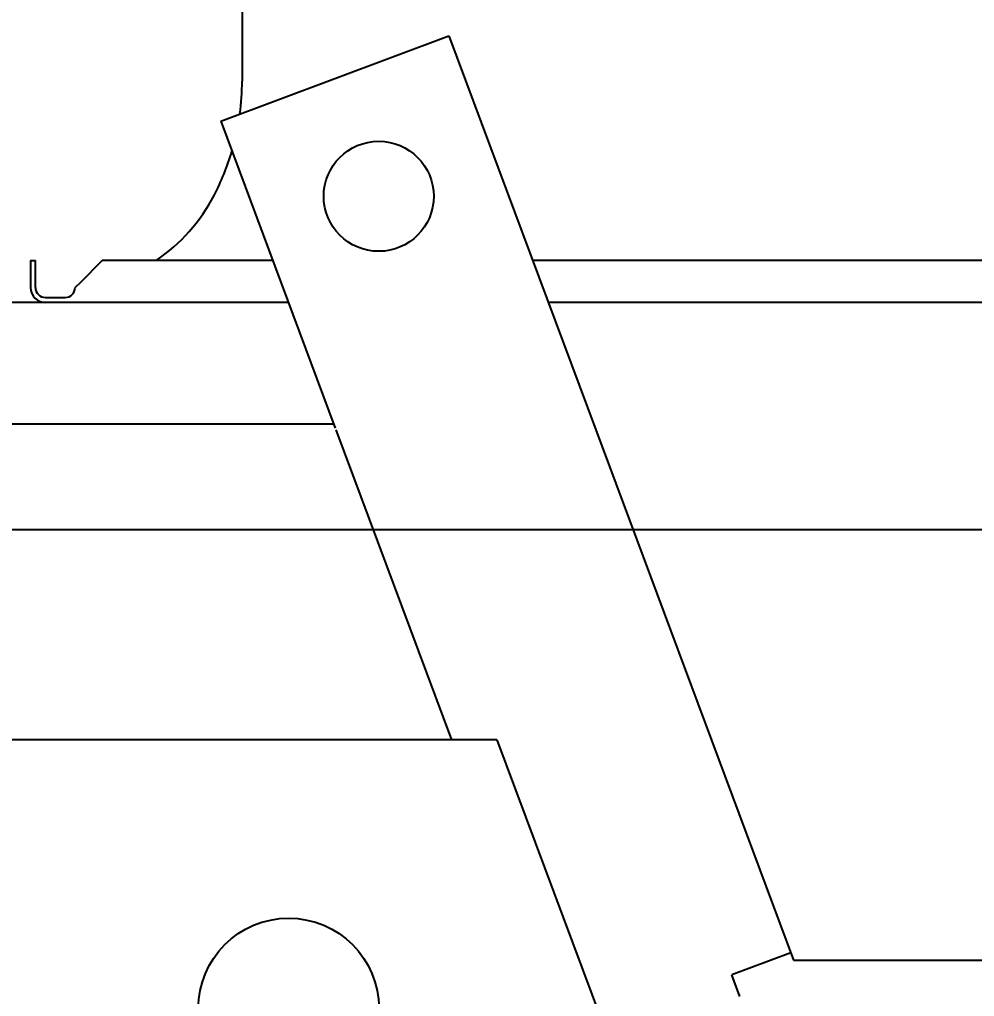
# Model space of a CAD drawing. Header units: millimetres. Extents: x 16950 to 32328, y 19251 to 29476.
# Drawn here: x 17007.87 to 17023.06, y 19585.5 to 19601.04 of the extents above; entities that cross this region are included whole.
import ezdxf

# ---------------------------------------------------------------- set-up
doc = ezdxf.new("R2010")
doc.units = ezdxf.units.MM
doc.header["$LTSCALE"] = 5
for name, color, linetype in [('CONDENSER-SST-CONTROL', 1, 'Continuous'), ('UNIT', 6, 'Continuous'), ('WS-NO-CONTROL', 3, 'Continuous')]:
    doc.layers.add(name, color=color, linetype=linetype)
doc.styles.add('SUBMITTAL', font='romans.shx', dxfattribs={"width": 0.75})
doc.dimstyles.new('SUBMITTAL', dxfattribs={"dimtxt": 0.09375, "dimasz": 0.09375, "dimexe": 0.03125, "dimexo": 0.0625, "dimgap": 0.0625, "dimtad": 0, "dimdec": 4, "dimzin": 4, "dimdsep": 46, "dimlunit": 4, "dimtxsty": 'SUBMITTAL', "dimcen": 0.09375, "dimclre": 6, "dimadec": 0, "dimazin": 0, "dimtfac": 1, "dimtdec": 0, "dimtofl": 0, "dimtmove": 0, "dimatfit": 3, "dimfxl": 0, "dimfrac": 2, "dimtolj": 1, "dimtzin": 4, "dimarcsym": 0})

# ---------------------------------------------------------------- blocks, each defined once
blk = doc.blocks.new('*D103')
at = {"layer": 'UNIT', "color": 6, "lineweight": -2}
for p, q in [((17019.498, 19610.577), (16956.936, 19610.577)), ((17002.642, 19512.543), (16956.936, 19512.543))]:
    blk.add_line(p, q, dxfattribs=at)
at = {"layer": 'UNIT', "color": 3, "lineweight": -2}
for p, q in [((16959.536, 19606.027), (16959.536, 19570.498)), ((16959.536, 19517.093), (16959.536, 19552.623))]:
    blk.add_line(p, q, dxfattribs=at)
at = {"layer": 'UNIT', "color": 3}
for points in [[(16958.777, 19606.027), (16960.294, 19606.027), (16959.536, 19610.577)], [(16958.777, 19517.093), (16960.294, 19517.093), (16959.536, 19512.543)]]:
    blk.add_solid(points, dxfattribs=at)
at = {"layer": 'UNIT', "color": 3, "insert": (16959.536, 19561.56), "char_height": 4.55, "attachment_point": 5, "rotation": 90, "style": 'SUBMITTAL'}
blk.add_mtext('\\A1;8\'-2"', dxfattribs=at)
blk = doc.blocks.new('*D54')
at = {"layer": 'WS-NO-CONTROL', "color": 6, "lineweight": -2}
for p, q in [((16999.536, 19595.795), (16999.536, 19636.925)), ((17057.686, 19595.527), (17057.686, 19636.925))]:
    blk.add_line(p, q, dxfattribs=at)
at = {"layer": 'WS-NO-CONTROL', "color": 3, "lineweight": -2}
for p, q in [((16999.536, 19634.325), (16994.986, 19634.325)), ((17053.136, 19634.325), (17004.086, 19634.325))]:
    blk.add_line(p, q, dxfattribs=at)
at = {"layer": 'WS-NO-CONTROL', "color": 3}
for points in [[(17004.086, 19635.083), (17004.086, 19633.567), (16999.536, 19634.325)], [(17053.136, 19635.083), (17053.136, 19633.567), (17057.686, 19634.325)]]:
    blk.add_solid(points, dxfattribs=at)
at = {"layer": 'WS-NO-CONTROL', "color": 3, "insert": (16977.679, 19634.325), "char_height": 4.55, "attachment_point": 5, "style": 'SUBMITTAL'}
blk.add_mtext('\\A1;4\'-10 1/8"', dxfattribs=at)
blk = doc.blocks.new('*D55')
at = {"layer": 'WS-NO-CONTROL', "color": 6, "lineweight": -2}
for p, q in [((16999.536, 19595.795), (16999.536, 19623.329)), ((17035.173, 19595.527), (17035.173, 19623.329))]:
    blk.add_line(p, q, dxfattribs=at)
at = {"layer": 'WS-NO-CONTROL', "color": 3, "lineweight": -2}
for p, q in [((16999.536, 19620.729), (16994.986, 19620.729)), ((17030.623, 19620.729), (17004.086, 19620.729))]:
    blk.add_line(p, q, dxfattribs=at)
at = {"layer": 'WS-NO-CONTROL', "color": 3}
for points in [[(17004.086, 19621.487), (17004.086, 19619.971), (16999.536, 19620.729)], [(17030.623, 19621.487), (17030.623, 19619.971), (17035.173, 19620.729)]]:
    blk.add_solid(points, dxfattribs=at)
at = {"layer": 'WS-NO-CONTROL', "color": 3, "insert": (16977.679, 19620.729), "char_height": 4.55, "attachment_point": 5, "style": 'SUBMITTAL'}
blk.add_mtext('\\A1;2\'-11 5/8"', dxfattribs=at)
blk = doc.blocks.new('*D26')
at = {"layer": 'WS-NO-CONTROL', "color": 6, "lineweight": -2}
for p, q in [((17032.573, 19592.927), (16972.936, 19592.927)), ((17002.642, 19512.543), (16972.936, 19512.543))]:
    blk.add_line(p, q, dxfattribs=at)
at = {"layer": 'WS-NO-CONTROL', "color": 3, "lineweight": -2}
for p, q in [((16975.536, 19588.377), (16975.536, 19568.335)), ((16975.536, 19517.093), (16975.536, 19537.135))]:
    blk.add_line(p, q, dxfattribs=at)
at = {"layer": 'WS-NO-CONTROL', "color": 3}
for points in [[(16974.777, 19588.377), (16976.294, 19588.377), (16975.536, 19592.927)], [(16974.777, 19517.093), (16976.294, 19517.093), (16975.536, 19512.543)]]:
    blk.add_solid(points, dxfattribs=at)
at = {"layer": 'WS-NO-CONTROL', "color": 3, "insert": (16975.536, 19552.735), "char_height": 4.55, "attachment_point": 5, "rotation": 90, "style": 'SUBMITTAL'}
blk.add_mtext('\\A1;6\'-8 3/8"', dxfattribs=at)

msp = doc.modelspace()

# ---------------------------------------------------------------- linework, layer by layer
at = {"layer": 'CONDENSER-SST-CONTROL'}
msp.add_circle((17012.1508, 19585.3094), 1.4375, dxfattribs=at)
at = {"layer": 'UNIT'}
for p, q in [((17011.4094, 19602.8051), (17011.4094, 19600.0641)), ((17011.069, 19599.4282), (17014.6998, 19600.782)), ((17014.6998, 19600.782), (17017.0373, 19594.5134)), ((17011.069, 19599.4282), (17012.891, 19594.542)), ((17008.0433, 19597.2113), (17008.0433, 19596.7782)), ((17008.0433, 19597.2113), (17008.122, 19597.2113)), ((17008.122, 19596.7782), (17008.122, 19597.2113)), ((17009.185, 19597.2113), (17008.8307, 19596.857)), ((17011.8956, 19597.2113), (17009.185, 19597.2113)), ((17048.2301, 19597.2113), (17016.0313, 19597.2113)), ((17008.8307, 19596.857), (17008.7519, 19596.7782)), ((17008.2795, 19596.6207), (17008.5944, 19596.6207)), ((17012.1452, 19596.542), (17007.6939, 19596.542)), ((17076.5773, 19596.542), (17016.2809, 19596.542)), ((17005.554, 19594.6129), (17012.8646, 19594.6129)), ((17012.9017, 19594.5134), (17014.7401, 19589.583)), ((17017.0373, 19594.5134), (17020.1822, 19586.0795)), ((17015.4649, 19589.583), (17005.0613, 19589.5829)), ((17015.4649, 19589.583), (17031.4291, 19546.7724)), ((17020.1396, 19586.1937), (17019.2027, 19585.8443)), ((17020.1822, 19586.0795), (17072.676, 19586.0795)), ((17019.3302, 19585.5023), (17019.2027, 19585.8443))]:
    msp.add_line(p, q, dxfattribs=at)
msp.add_circle((17013.5832, 19598.2311), 0.875, dxfattribs=at)
for centre, radius, start, end in [((17007.4724, 19600.0641), 3.937, 352.38069, 0), ((17007.4724, 19600.0641), 3.937, 332.49816, 343.5344), ((17008.4502, 19599.5551), 2.8346, 304.22448, 332.49816), ((17008.2795, 19596.7782), 0.2362, 180, 270), ((17008.2795, 19596.7782), 0.1575, 180, 270), ((17008.5944, 19596.7782), 0.1575, 270, 0)]:
    msp.add_arc(centre, radius, start, end, dxfattribs=at)

# ---------------------------------------------------------------- dimensions: what is measured, and where the dimension line sits
at = {"layer": 'UNIT', "color": 3}
dim = msp.add_linear_dim(base=(16959.53563, 19512.54288), p1=(17022.09809, 19610.57744), p2=(17005.24159, 19512.54288), angle=90, dimstyle='SUBMITTAL', override={"dimscale": 65, "dimtxt": 0.07, "dimasz": 0.07, "dimexe": 0.04, "dimexo": 0.04, "dimgap": 0.03125, "dimdec": 3, "dimzin": 3, "dimclrd": 3, "dimclrt": 3, "dimtdec": 3, "dimtix": 1}, dxfattribs=at)
dim.commit()
dim.dimension.update_dxf_attribs({"geometry": '*D103', "text_midpoint": (16959.53563, 19561.56016)})
at = {"layer": 'WS-NO-CONTROL', "color": 3}
for base, p1, picture, middle in [((16999.5356, 19634.325), (17057.6863, 19592.927), '*D54', (16977.6794, 19634.325)), ((16999.5356, 19620.729), (17035.1726, 19592.927), '*D55', (16977.6794, 19620.729))]:
    dim = msp.add_linear_dim(base=base, p1=p1, p2=(16999.5356, 19593.1954), dimstyle='SUBMITTAL', override={"dimscale": 65, "dimtxt": 0.07, "dimasz": 0.07, "dimexe": 0.04, "dimexo": 0.04, "dimgap": 0.03125, "dimdec": 3, "dimzin": 3, "dimclrd": 3, "dimclrt": 3, "dimtdec": 3, "dimtix": 1}, dxfattribs=at)
    dim.commit()
    dim.dimension.update_dxf_attribs({"geometry": picture, "text_midpoint": middle, "dimtype": 160})
dim = msp.add_linear_dim(base=(16975.5356, 19512.5429), p1=(17035.1726, 19592.927), p2=(17005.2416, 19512.5429), angle=90, dimstyle='SUBMITTAL', override={"dimscale": 65, "dimtxt": 0.07, "dimasz": 0.07, "dimexe": 0.04, "dimexo": 0.04, "dimgap": 0.03125, "dimdec": 3, "dimzin": 3, "dimclrd": 3, "dimclrt": 3, "dimtdec": 3, "dimtix": 1}, dxfattribs=at)
dim.commit()
dim.dimension.update_dxf_attribs({"geometry": '*D26', "text_midpoint": (16975.5356, 19552.7349)})

doc.saveas('drawing.dxf')
